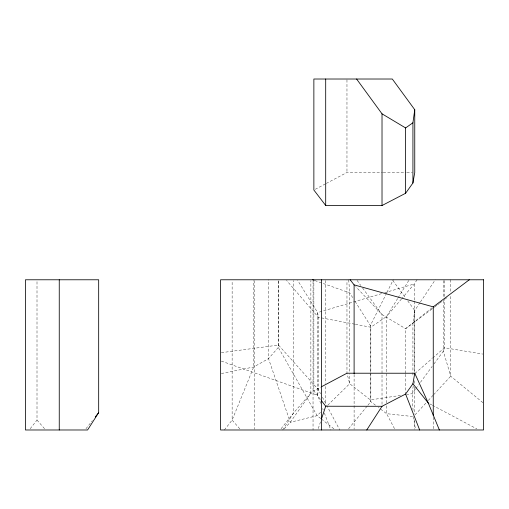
<?xml version="1.0" encoding="UTF-8"?>
<svg xmlns="http://www.w3.org/2000/svg" width="509" height="509" viewBox="0 0 509 509"><rect width="100%" height="100%" fill="white"/><g stroke="black" fill="none" stroke-linecap="round" stroke-linejoin="round"><path stroke-width="0.38" stroke-dasharray="2.54 1.91" d="M413.232 385.879L412.093 393.699L413.047 410.292M318.303 428.502L320.765 421.083M386.592 293.152L370.367 325.531L370.367 399.909L370.832 401.665L375.871 405.508M386.942 292.446L393.292 279.778M397.675 298.478L386.566 316.509L370.832 327.23L355.409 324.309M398.089 297.81L408.784 280.446M282.718 429.984L293.808 412.627L310.872 393.19L313.868 390.785L320.759 387.12M417.062 279.778L414.307 283.939L401.976 298.414M419.995 302.639L414.752 310.477L412.926 323.533L412.926 371.875M420.428 301.983L435.271 279.778M415.357 389.258L412.093 393.699L406.685 394.507M415.828 388.621L418.627 384.817M420.491 382.278L432.16 366.416M434.024 363.878L443.358 351.185L444.516 347.749L444.516 299.534L442.607 300.934M30.184 428.743L37.004 420.078L37.004 280.567M85.964 428.743L92.32 420.689M224.348 429.984L232.136 420.078L253.679 367.008L253.679 280.567M281.095 428.743L293.808 412.627L293.808 280.567M348.576 428.775L367.371 405.883M367.867 405.279L370.832 401.665L370.832 327.23L370.367 325.531L355.167 301.519M401.467 299.018L386.566 316.509L386.566 404.197M284.207 428.883L290.264 422.292L310.872 393.19L310.872 280.567M415.013 414.88L426.198 402.759M428.33 400.449L433.127 395.251M433.662 394.679L450.707 376.202L450.707 295.583M320.492 412.373L317.12 415.681L290.264 422.292L268.529 358.635L268.529 279.778M327.783 405.202L349.677 383.697L349.677 374.217M415.058 373.371L432.141 358.508M432.733 357.999L444.516 347.749L482.767 354.067M432.033 307.837L405.603 328.699L405.603 373.568M431.874 309.109L405.603 328.699L382.017 314.581L355.715 286.586M432.504 308.626L434.4 307.188M435.03 306.704L436.926 305.26M437.555 304.783L439.452 303.339M440.081 302.855L441.977 301.417M445.133 299.012L447.029 297.568M315.243 189.291L325.588 183.8M326.275 183.437L346.966 172.456L382.437 172.468M381.578 293.636L317.641 312.583L317.641 395.277L320.721 403.402M384.619 292.739L414.307 283.939L414.307 300.609M221.351 373.536L253.679 367.008L268.529 358.635L278.321 347.431L278.474 279.778M400.5 395.423L370.367 399.909L349.677 383.697L346.966 373.212L346.966 280.567M221.364 352.692L278.474 345.057L318.392 389.62L320.6 393.794M383.226 172.468L406.087 172.475M406.869 172.475L412.392 172.481M412.621 416.527L386.566 413.671L378.384 407.429M354.639 324.169L318.392 317.311L286.529 280.37M314.855 280.561L349.677 292.847L353.055 298.185M221.332 361.097L317.641 395.277L318.392 389.62L318.392 317.311L317.641 312.583L297.689 280.446M429.691 403.822L431.772 404.922M432.465 405.291L476.831 428.877M320.778 418.538L317.12 415.681L278.321 347.431L278.321 279.778M321.389 419.015L334.19 429.03M482.939 402.695L450.707 376.202L443.358 351.185L443.358 301.201M239.796 428.82L232.136 420.078L232.136 280.567M37.004 420.078L44.665 428.82M320.492 399.438L313.868 390.785L313.868 279.778M392.783 280.414L405.406 297.682M407.741 300.883L414.752 310.477L414.752 372.442M357.051 280.408L360.754 285.473M362.599 288.005L382.017 314.581L382.017 406.29M394.5 428.623L386.566 413.671L386.566 404.986M322.445 397.274L339.751 429.984M322.674 408.568L323.234 410.044M324.354 412.996L330.793 429.984M413.41 416.616L415.299 428.495M348.703 279.778L349.677 292.847L349.677 373.428M450.707 279.778L450.707 292.421M444.516 280.567L444.516 298.745M443.358 280.567L443.358 298.026M433.261 417.272L433.261 429.189M414.307 301.398L414.307 372.041M414.307 380.77L414.307 383.945M414.307 387.12L414.307 414.11M414.307 419.664L414.307 429.189M412.926 372.664L412.926 375.044M405.603 374.35L405.603 393.241M354.105 374.478L354.105 429.189M346.966 79.811L346.966 172.456M325.696 280.567L325.696 383.322M325.696 386.484L325.696 403.872M313.041 281.369L313.041 429.984M254.385 280.574L254.385 429.189"/><path stroke-width="0.76" d="M412.926 182.998L412.926 122.777L414.752 109.715L392.312 79.016L313.868 79.016L313.868 190.022L325.696 205.483L382.017 205.534L405.603 193.274L412.926 182.998L414.752 172.481L414.752 109.715M321.44 400.678L325.696 406.239L382.017 406.29L405.603 394.03L412.926 383.761L414.752 373.237L346.966 373.212L321.453 386.757M321.503 418.856L325.696 406.239M98.676 412.627L87.58 429.984L25.45 429.984L25.45 279.778L98.676 279.778L98.676 412.627L95.253 416.966M366.754 429.984L382.017 406.29M350.147 279.778L354.105 284.875L433.261 306.863L469.298 279.778M405.603 193.274L405.603 127.937L412.926 122.777M312.634 279.778L314.117 280.3M414.752 373.237L428.304 403.083L439.388 429.984M356.593 79.016L382.017 113.819L405.603 127.937M412.926 383.761L428.304 403.083M405.603 394.03L419.651 429.984M433.261 306.863L433.261 415.688M382.017 113.819L382.017 205.534M354.105 284.875L354.105 373.682M325.696 79.016L325.696 205.483M321.484 279.778L321.484 429.984M59.254 279.778L59.254 429.984M483.55 279.778L220.582 279.778L220.582 429.984L483.55 429.984L483.55 279.778"/></g></svg>
